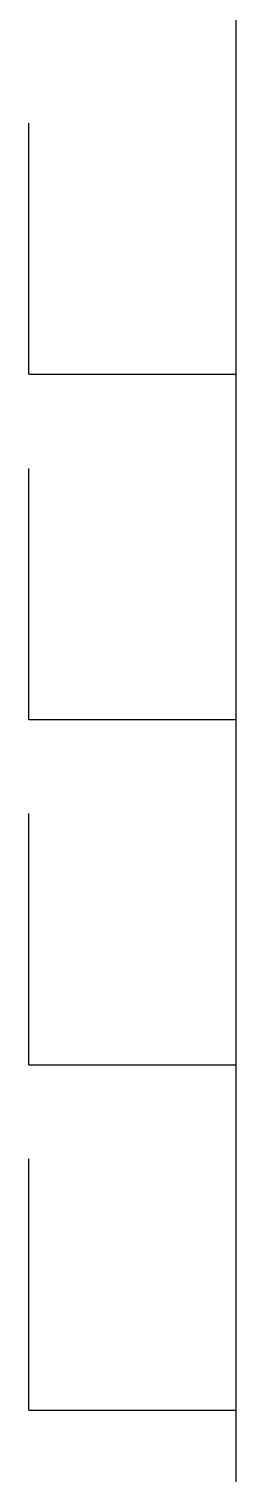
# Model space of a CAD drawing. Header units: inches. Extents: x -7543 to -822, y 102837 to 190349.
# Drawn here: x -833.29541 to -833.29376, y 102837.02531 to 102837.03681 of the extents above; entities that cross this region are included whole.
import ezdxf

# ---------------------------------------------------------------- set-up
doc = ezdxf.new("R2010")
doc.units = ezdxf.units.IN
doc.header["$MEASUREMENT"] = 0
doc.layers.add('ICOL', color=55, linetype='Continuous', lineweight=25)
doc.layers.add('TEFRİŞ', color=7, linetype='Continuous', lineweight=25, true_color=0x78462c)

msp = doc.modelspace()

# ---------------------------------------------------------------- linework, layer by layer
at = {"layer": 'ICOL'}
for p, q in [((-833.295409, 102837.034057), (-833.295409, 102837.036057)), ((-833.295409, 102837.034057), (-833.293761, 102837.034057)), ((-833.295409, 102837.031307), (-833.295409, 102837.033307)), ((-833.295409, 102837.031307), (-833.293761, 102837.031307)), ((-833.295409, 102837.028557), (-833.295409, 102837.030557)), ((-833.295409, 102837.028557), (-833.293761, 102837.028557)), ((-833.295409, 102837.025807), (-833.295409, 102837.027807)), ((-833.295409, 102837.025807), (-833.293761, 102837.025807))]:
    msp.add_line(p, q, dxfattribs=at)
at = {"layer": 'TEFRİŞ'}
msp.add_line((-833.293761, 102836.976184), (-833.293761, 102837.040664), dxfattribs=at)

doc.saveas('drawing.dxf')
